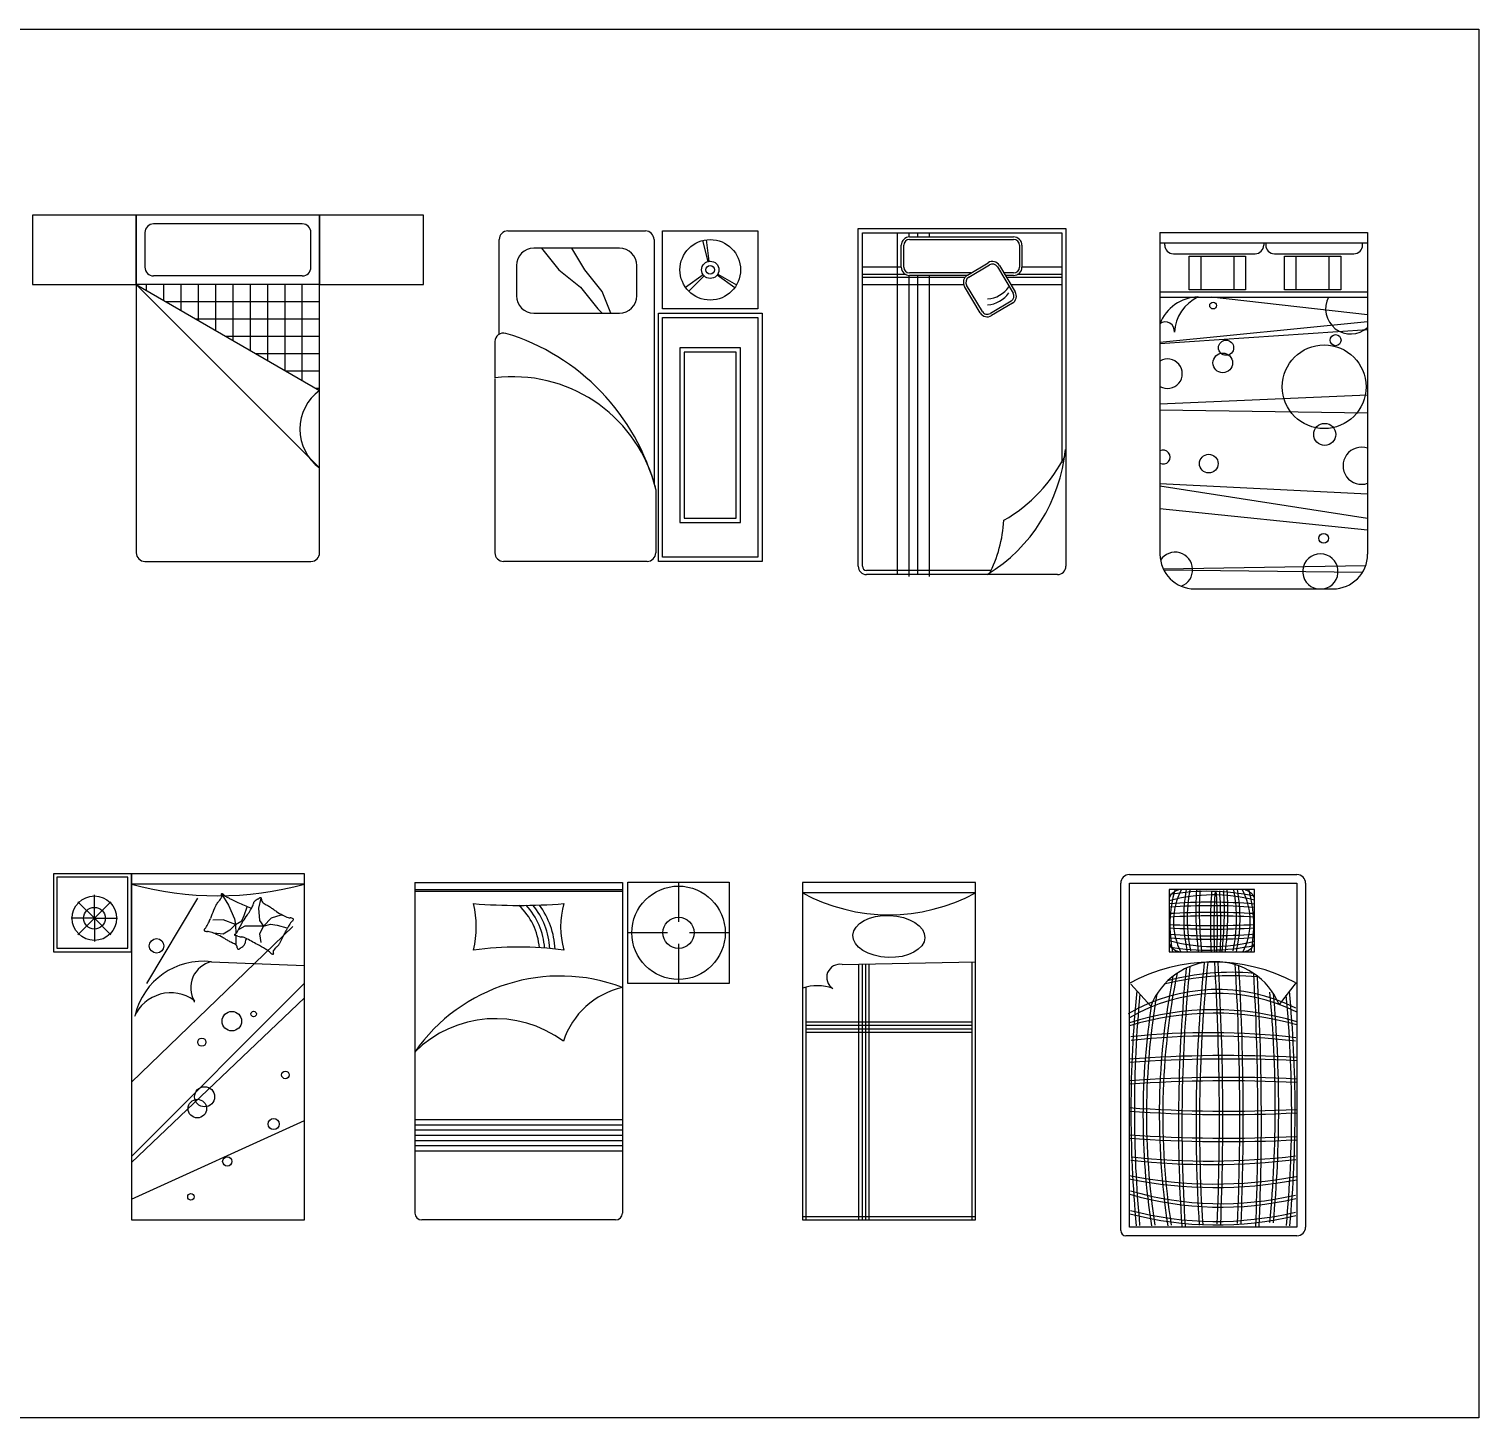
# Model space of a CAD drawing. Extents: x 0.4 to 15.8, y 0.3 to 17.5.
# Drawn here: x 7.37 to 15.75, y 0.27 to 8.3 of the extents above; entities that cross this region are included whole.
import ezdxf

# ---------------------------------------------------------------- set-up
doc = ezdxf.new("R2010")
doc.units = 0
doc.header["$LTSCALE"] = 0.5
doc.header["$MEASUREMENT"] = 0
doc.layers.get('0').update_dxf_attribs({"linetype": 'CONTINUOUS'})
doc.layers.add('Deftpoints', color=7, linetype='CONTINUOUS', plot=False)
doc.layers.add('WWW.DWGAUTOCAD.COM', color=7, linetype='CONTINUOUS')

# ---------------------------------------------------------------- blocks, each defined once
blk = doc.blocks.new('A$C11850ECD')
for p, q in [((0, 1.95), (0, 0.04)), ((0, 1.95), (1.2, 1.95)), ((1.2, 1.95), (1.2, 0.04)), ((1.2318, 1.952), (1.8168, 1.952)), ((1.2318, 1.367), (1.2318, 1.952)), ((1.5243, 1.952), (1.5243, 1.7225)), ((1.8168, 1.952), (1.8168, 1.367)), ((0, 1.91), (1.2, 1.91)), ((0, 1.9), (1.2, 1.9)), ((1.4613, 1.6586), (1.2318, 1.6586)), ((1.5243, 1.5965), (1.5243, 1.367)), ((1.8168, 1.6595), (1.5873, 1.6595)), ((1.8168, 1.367), (1.2318, 1.367)), ((0, 0.58), (1.2, 0.58)), ((0, 0.55), (1.2, 0.55)), ((0, 0.52), (1.2, 0.52)), ((0, 0.49), (1.2, 0.49)), ((0, 0.46), (1.2, 0.46)), ((0, 0.43), (1.2, 0.43)), ((0, 0.4), (1.2, 0.4)), ((1.16, 0), (0.04, 0))]:
    blk.add_line(p, q)
for radius in [0.27, 0.09]:
    blk.add_circle((1.5243, 1.6595), radius)
for centre, radius, start, end in [((-0.2053, 1.694), 0.5605, 346.14997, 13.85003), ((0.5998, 5.1077), 3.2899, 265.45008, 274.54992), ((0.3425, 1.5416), 0.3789, 4.77078, 46.8165), ((0.3425, 1.5416), 0.4089, 4.13729, 42.56142), ((0.3425, 1.5416), 0.4389, 3.53183, 39.18736), ((0.3425, 1.5416), 0.4689, 2.94893, 36.43206), ((1.3429, 1.694), 0.5004, 164.44676, 195.55324), ((0.5998, -0.4629), 2.0395, 82.6483, 97.3517), ((0.8389, 0.3894), 1.0202, 69.27314, 145.31329), ((1.3044, 0.8859), 0.4695, 102.85148, 161.76896), ((0.4655, 0.5058), 0.6574, 53.2823, 135.08017), ((0.04, 0.04), 0.04, 180, 270), ((1.16, 0.04), 0.04, 270, 0)]:
    blk.add_arc(centre, radius, start, end)
blk = doc.blocks.new('A$C79696305')
at = {"linetype": 'ByBlock'}
for p, q in [((0.45, 2), (0, 2)), ((0, 2), (0, 1.55)), ((0.43, 1.98), (0.02, 1.98)), ((0.02, 1.98), (0.02, 1.57)), ((0.43, 1.57), (0.43, 1.98)), ((0.45, 1.55), (0.45, 2)), ((1.45, 2), (0.45, 2)), ((0.45, 2), (0.45, 0)), ((1.45, 1.94), (0.45, 1.94)), ((1.45, 0), (1.45, 2)), ((0.2364, 1.7437), (0.2364, 1.8781)), ((0.5396, 1.3656), (0.8339, 1.8601)), ((0.9717, 1.8843), (1.0106, 1.8199)), ((1.1987, 1.8598), (1.1845, 1.8016)), ((0.2364, 1.7437), (0.1414, 1.8387)), ((0.2364, 1.7437), (0.3314, 1.8387)), ((1.0106, 1.8199), (1.0455, 1.7406)), ((1.1025, 1.7596), (1.1193, 1.8093)), ((1.1845, 1.8016), (1.1917, 1.7301)), ((1.2593, 1.7467), (1.3158, 1.7625)), ((1.3158, 1.7625), (1.3294, 1.7591)), ((0.2364, 1.7437), (0.102, 1.7437)), ((0.2364, 1.7437), (0.1414, 1.6486)), ((0.2364, 1.7437), (0.3708, 1.7437)), ((0.2364, 1.7437), (0.3314, 1.6486)), ((0.2364, 1.7437), (0.2364, 1.6093)), ((0.45, 0.796), (1.3827, 1.6956)), ((0.9806, 1.7338), (0.9209, 1.7323)), ((1.0523, 1.7078), (0.9806, 1.7338)), ((1.0523, 1.7078), (1.0201, 1.6746)), ((1.0455, 1.7406), (1.0523, 1.7078)), ((1.0523, 1.7078), (1.0877, 1.728)), ((1.0523, 1.7078), (1.0532, 1.6532)), ((1.0698, 1.6813), (1.0569, 1.6575)), ((1.0758, 1.6809), (1.0683, 1.6767)), ((1.0865, 1.7121), (1.0698, 1.6813)), ((1.1066, 1.6985), (1.0758, 1.6809)), ((1.0877, 1.728), (1.1025, 1.7596)), ((1.2141, 1.6978), (1.1066, 1.6985)), ((1.2141, 1.6978), (1.1913, 1.6525)), ((1.1917, 1.7301), (1.2141, 1.6978)), ((1.2141, 1.6978), (1.2593, 1.7467)), ((1.2141, 1.6978), (1.2542, 1.7094)), ((1.2542, 1.7094), (1.2934, 1.7032)), ((1.2934, 1.7032), (1.3485, 1.6873)), ((0.9798, 1.6515), (0.9266, 1.6573)), ((1.0201, 1.6746), (0.9798, 1.6515)), ((1.0533, 1.6446), (1.0542, 1.5897)), ((1.1913, 1.6525), (1.198, 1.604)), ((0, 1.55), (0.45, 1.55)), ((0.02, 1.57), (0.43, 1.57)), ((0.9131, 1.4923), (1.45, 1.4706)), ((0.45, 0.3668), (1.45, 1.3684)), ((0.45, 0.3312), (1.45, 1.2827)), ((0.45, 0.1192), (1.45, 0.5751)), ((0.45, 0), (1.45, 0))]:
    blk.add_line(p, q, dxfattribs=at)
blk.add_circle((0.2364, 1.7437), 0.1285)
for centre, radius in [((0.2364, 1.7437), 0.0628), ((0.5959, 1.584), 0.0421), ((1.0308, 1.1485), 0.0566), ((1.1568, 1.1905), 0.0158), ((0.8574, 1.0274), 0.0235), ((1.3407, 0.838), 0.0223), ((0.8734, 0.7118), 0.0581), ((0.8314, 0.6434), 0.0536), ((1.2724, 0.5539), 0.032), ((1.0045, 0.3382), 0.0268), ((0.7946, 0.1331), 0.0189)]:
    blk.add_circle(centre, radius, dxfattribs=at)
for centre, radius, start, end in [((0.95, 3.7832), 1.9098, 254.82242, 285.17758), ((0.8726, 1.916), 0.1117, 314.13046, 322.9253), ((0.7999, 1.9709), 0.2027, 322.9253, 327.013), ((2.3182, 4.4888), 2.9343, 243.70226, 244.74731), ((1.2411, 1.7438), 0.1253, 121.04602, 127.35337), ((1.3727, 1.5253), 0.3804, 120.04723, 121.04602), ((1.0719, 2.0453), 0.2203, 300.04723, 301.35967), ((1.196, 1.8548), 0.00733, 350.58543, 122.64454), ((1.2236, 1.8503), 0.0207, 170.58543, 236.54069), ((1.7994, 1.4181), 0.9493, 158.56838, 159.98992), ((1.9896, 1.3435), 1.1537, 155.99133, 158.56838), ((1.0391, 1.7668), 0.1132, 147.75744, 155.99133), ((0.9828, 1.8023), 0.0467, 134.13046, 147.75744), ((1.8392, 3.4733), 1.8115, 244.74731, 247.22246), ((0.3669, 2.2574), 0.9016, 323.89496, 326.74257), ((0.3083, 2.2958), 0.9716, 326.74257, 328.77807), ((1.1638, 1.865), 0.0671, 247.22246, 253.09431), ((0.644, 2.0923), 0.5791, 328.77807, 331.41471), ((1.1293, 1.8279), 0.0264, 331.41471, 1.88011), ((1.1687, 1.8292), 0.013, 137.93735, 181.88011), ((1.1922, 1.808), 0.0446, 127.35337, 137.93735), ((2.1958, 3.3214), 1.784, 236.54069, 237.41627), ((0.6097, 0.8396), 1.1614, 56.33107, 57.41627), ((-0.695, -1.1189), 3.5147, 55.98271, 56.33107), ((3.1526, 4.5816), 3.3629, 235.98271, 236.33884), ((1.4877, 2.0816), 0.3592, 236.33884, 243.08229), ((1.4372, 1.9821), 0.2477, 243.08229, 251.2057), ((0.8796, 1.6745), 0.00965, 128.73545, 179.18817), ((0.8463, 1.716), 0.0435, 308.73545, 331.89363), ((-0.4677, 2.4178), 1.5332, 331.89363, 333.05366), ((0.8068, 1.77), 0.1035, 333.05366, 337.51869), ((0.6121, 1.8505), 0.3142, 337.51869, 339.98992), ((1.195, 1.6534), 0.1235, 143.89496, 151.59544), ((1.6302, 1.5414), 0.3142, 153.12281, 155.59404), ((1.4424, 1.6366), 0.1035, 148.65778, 153.12281), ((2.6634, 0.8929), 1.5332, 147.49775, 148.65778), ((1.3691, 1.782), 0.0363, 251.2057, 267.21905), ((0.8733, 1.6746), 0.00334, 179.18817, 236.53507), ((0.8876, 1.6963), 0.0293, 236.53507, 255.18658), ((0.8889, 1.7013), 0.0345, 255.18658, 271.61493), ((0.8909, 1.6306), 0.0363, 75.60159, 91.61493), ((0.8384, 1.4258), 0.2477, 67.47818, 75.60159), ((0.7956, 1.3228), 0.3592, 60.73473, 67.47818), ((-0.6727, -1.2975), 3.3629, 60.37859, 60.73473), ((2.7266, 4.6812), 3.5147, 240.37859, 240.72695), ((1.5759, 2.6284), 1.1614, 240.72695, 241.81216), ((0.1847, 0.0324), 1.784, 60.93657, 61.81216), ((1.0483, 1.6481), 0.00269, 101.01767, 244.45099), ((1.0494, 1.6505), 0.0053, 244.45099, 268.09025), ((1.0452, 1.6638), 0.0133, 281.01767, 331.59544), ((1.0486, 1.6256), 0.0196, 75.84868, 88.09025), ((1.0258, 1.5354), 0.1126, 68.95023, 75.84868), ((1.1034, 1.7369), 0.1033, 248.95023, 256.15257), ((1.0885, 1.6765), 0.041, 256.15257, 268.34276), ((1.0862, 1.5973), 0.0382, 75.70936, 88.34276), ((1.0791, 1.5692), 0.0671, 62.82658, 75.70936), ((1.0944, 1.5989), 0.013, 322.33323, 6.27599), ((1.1335, 1.6032), 0.0264, 155.81059, 186.27599), ((1.6377, 1.3767), 0.5791, 154.48614, 155.81059), ((0.2824, 0.0174), 1.8115, 60.35142, 62.82658), ((1.2109, 1.6575), 0.1132, 323.36155, 331.59544), ((0.2957, 2.1525), 1.1537, 331.59544, 334.1725), ((0.4797, 2.0634), 0.9493, 334.1725, 335.59404), ((1.0412, 1.5737), 0.0207, 354.98131, 60.93657), ((1.0691, 1.5712), 0.00733, 174.98131, 307.04042), ((1.0494, 1.5974), 0.0401, 307.04042, 312.35421), ((1.0939, 1.5485), 0.026, 125.75555, 132.35421), ((1.2075, 1.3908), 0.2203, 124.44311, 125.75555), ((0.8677, 1.8863), 0.3804, 304.44311, 305.4419), ((1.0156, 1.6784), 0.1253, 305.4419, 311.74925), ((1.0694, 1.6182), 0.0446, 311.74925, 322.33323), ((-0.273, -0.9584), 2.9343, 59.30637, 60.35142), ((0.9787, 1.1502), 0.4822, 56.72813, 59.30637), ((1.2182, 1.5152), 0.0456, 40.84966, 56.72813), ((1.2789, 1.5677), 0.0346, 220.84966, 239.08983), ((1.2715, 1.5554), 0.0203, 239.08983, 263.3834), ((1.3134, 1.5461), 0.0444, 172.16366, 179.84244), ((1.2771, 1.5462), 0.00815, 179.84244, 222.85587), ((1.2695, 1.5377), 0.00255, 263.3834, 336.1542), ((1.2781, 1.551), 0.00881, 154.86414, 172.16366), ((1.2907, 1.5451), 0.0227, 142.61712, 154.86414), ((1.2685, 1.5382), 0.00363, 336.1542, 42.85587), ((1.4338, 1.4357), 0.2027, 138.52941, 142.61712), ((1.3656, 1.496), 0.1117, 129.73457, 138.52941), ((1.2643, 1.6178), 0.0467, 309.73457, 323.36155), ((0.8656, 1.0899), 0.4052, 83.2772, 166.75848), ((0.9473, 1.3421), 0.1541, 102.83882, 210.52971), ((0.678, 1.0824), 0.23, 54.34109, 156.27377), ((0.7863, 1.2544), 0.0298, 6.60703, 30.20652)]:
    blk.add_arc(centre, radius, start, end, dxfattribs=at)
for centre, radius, start, end in [((0.9726, 1.8814), 0.00363, 160.55008, 227.25175), ((0.9716, 1.8817), 0.00255, 87.77928, 160.55008), ((0.951, 1.8728), 0.0227, 327.013, 339.26002), ((0.9646, 1.8727), 0.00815, 4.23832, 47.25175), ((0.9709, 1.864), 0.0203, 63.48572, 87.77928), ((0.9639, 1.8679), 0.00881, 339.26002, 356.55954), ((0.9284, 1.8701), 0.0444, 356.55954, 4.23832), ((0.9645, 1.8512), 0.0346, 45.24554, 63.48572), ((1.021, 1.9082), 0.0456, 225.24554, 241.12401), ((1.2318, 2.2904), 0.4822, 241.12401, 243.70226), ((1.173, 1.8794), 0.026, 301.35967, 307.95833), ((1.2137, 1.8272), 0.0401, 122.64454, 127.95833), ((1.3657, 1.7113), 0.0345, 70.7907, 87.21905), ((1.407, 1.6934), 0.0435, 124.33957, 147.49775), ((1.3674, 1.7162), 0.0293, 52.13919, 70.7907), ((1.3771, 1.7373), 0.00965, 304.33957, 354.79229), ((1.3833, 1.7367), 0.00334, 354.79229, 52.13919)]:
    blk.add_arc(centre, radius, start, end)
blk = doc.blocks.new('A$C41796E71')
for p, q in [((0, 2.0097), (1.2003, 2.0097)), ((0, 0.0581), (0, 2.0097)), ((0.0241, 1.9856), (1.1762, 1.9856)), ((0.0241, 0.0581), (0.0241, 1.9856)), ((0.2248, 1.9856), (0.2248, 0.0085)), ((0.2925, 1.9856), (0.2925, 1.9613)), ((0.2969, 1.9615), (0.8984, 1.9615)), ((0.2969, 1.947), (0.8984, 1.947)), ((0.3433, 1.9856), (0.3433, 1.9615)), ((0.411, 1.9856), (0.411, 1.9615)), ((1.1762, 1.9856), (1.1762, 0.6571)), ((1.2003, 2.0097), (1.2003, 0.0581)), ((0.2487, 1.7872), (0.2487, 1.9133)), ((0.2632, 1.7872), (0.2632, 1.9133)), ((0.9321, 1.9133), (0.9321, 1.7872)), ((0.9466, 1.9133), (0.9466, 1.7872)), ((0.2488, 1.7861), (0.0241, 1.7861)), ((0.631, 1.741), (0.7505, 1.8126)), ((0.6384, 1.7286), (0.7579, 1.8002)), ((0.8042, 1.7886), (0.8949, 1.637)), ((0.8165, 1.796), (0.9073, 1.6445)), ((1.1762, 1.7861), (0.9466, 1.7861)), ((0.2762, 1.7437), (0.0241, 1.7437)), ((0.6159, 1.7268), (0.0241, 1.7268)), ((0.6101, 1.6844), (0.0241, 1.6844)), ((0.2925, 1.7393), (0.2925, 0)), ((0.6518, 1.7535), (0.2969, 1.7535)), ((0.628, 1.7391), (0.2969, 1.7391)), ((0.3433, 1.7391), (0.3433, 0.0085)), ((0.411, 1.7391), (0.411, 0)), ((0.7176, 1.5308), (0.6268, 1.6824)), ((0.8984, 1.7535), (0.842, 1.7535)), ((0.8984, 1.7391), (0.8507, 1.7391)), ((1.1762, 1.7268), (0.858, 1.7268)), ((1.1762, 1.6844), (0.8834, 1.6844)), ((1.1762, 1.7437), (0.9191, 1.7437)), ((0.7052, 1.5234), (0.6144, 1.675)), ((0.8833, 1.5908), (0.7638, 1.5192)), ((0.8908, 1.5784), (0.7713, 1.5068)), ((0.768, 0.034), (0.0482, 0.034)), ((1.1522, 0.0099), (0.0482, 0.0099))]:
    blk.add_line(p, q)
for centre, radius, start, end in [((0.2969, 1.9133), 0.0482, 90, 180), ((0.2969, 1.9133), 0.0337, 90, 180), ((0.8984, 1.9133), 0.0482, 0, 90), ((0.8984, 1.9133), 0.0337, 0, 90), ((0.2969, 1.7872), 0.0482, 180, 270), ((0.2969, 1.7872), 0.0337, 180, 270), ((0.7752, 1.7713), 0.0482, 30.91941, 120.91941), ((0.7752, 1.7713), 0.0337, 30.91941, 120.91941), ((0.8984, 1.7872), 0.0337, 270, 0), ((0.8984, 1.7872), 0.0482, 270, 0), ((0.6557, 1.6997), 0.0482, 120.91941, 210.91941), ((0.6557, 1.6997), 0.0337, 120.91941, 210.91941), ((0.74, 1.7625), 0.1585, 272.93986, 325.64329), ((0.74, 1.7281), 0.1585, 272.93986, 325.64329), ((0.866, 1.6197), 0.0337, 300.91941, 30.91941), ((0.866, 1.6197), 0.0482, 300.91941, 30.91941), ((0.7465, 1.5482), 0.0482, 210.91941, 300.91941), ((0.7465, 1.5482), 0.0337, 210.91941, 300.91941), ((0.244, 0.8263), 0.958, 301.57456, 354.43177), ((0.4044, 1.093), 0.8844, 299.5897, 333.71847), ((0.077, 0.3624), 0.7651, 332.58534, 357.11944), ((0.0482, 0.0581), 0.0482, 180, 270), ((0.0482, 0.0581), 0.0241, 180, 270), ((1.1522, 0.0581), 0.0482, 270, 0)]:
    blk.add_arc(centre, radius, start, end)
blk = doc.blocks.new('A$C67F95B4E')
at = {"linetype": 'Continuous'}
for p, q in [((0.0001, 2.0599), (0.0001, 0.2)), ((0.0001, 2.0599), (1.2001, 2.0599)), ((1.2001, 2.0599), (1.2001, 0.2)), ((0.0001, 2), (1.2001, 2)), ((0.0275, 1.9866), (0.0275, 2)), ((0.0775, 1.9366), (0.5501, 1.9366)), ((0.6001, 2), (0.6001, 1.9866)), ((0.6114, 2), (0.6114, 1.9866)), ((0.6614, 1.9366), (1.1211, 1.9366)), ((1.1711, 1.9866), (1.1711, 2)), ((0.1691, 1.9219), (0.495, 1.9219)), ((0.1691, 1.7275), (0.1691, 1.9219)), ((0.2372, 1.7275), (0.2372, 1.9219)), ((0.4281, 1.7275), (0.4281, 1.9219)), ((0.495, 1.9219), (0.495, 1.7275)), ((0.7198, 1.7275), (0.7198, 1.9219)), ((0.7198, 1.9219), (1.0458, 1.9219)), ((0.788, 1.7275), (0.788, 1.9219)), ((0.9789, 1.7275), (0.9789, 1.9219)), ((1.0458, 1.9219), (1.0458, 1.7275)), ((0.0001, 1.7158), (1.2001, 1.7158)), ((0.0001, 1.6858), (1.2001, 1.6858)), ((0.495, 1.7275), (0.1691, 1.7275)), ((1.2001, 1.5838), (0.2982, 1.6858)), ((1.0458, 1.7275), (0.7198, 1.7275)), ((0.0001, 1.4255), (1.2001, 1.5447)), ((1.2001, 1.497), (0.0001, 1.417)), ((0.0001, 1.0697), (1.2001, 1.1212)), ((1.2001, 1.0144), (0.0001, 1.0327)), ((0.0001, 0.6091), (1.2001, 0.5486)), ((0.0001, 0.5956), (1.2001, 0.4088)), ((0.0001, 0.4647), (1.2001, 0.3406)), ((0.0189, 0.1152), (1.1895, 0.1358)), ((1.17, 0.0945), (0.0228, 0.1074)), ((0.2001, 0), (1.0001, 0))]:
    blk.add_line(p, q, dxfattribs=at)
for centre, radius in [((0.3072, 1.6374), 0.0198), ((0.382, 1.3934), 0.0438), ((1.0151, 1.4372), 0.0319), ((0.3632, 1.3057), 0.0567), ((0.9491, 1.1681), 0.242), ((0.9524, 0.8927), 0.0638), ((0.2821, 0.7238), 0.0539), ((0.9459, 0.292), 0.028)]:
    blk.add_circle(centre, radius, dxfattribs=at)
for centre, radius, start, end in [((0.0775, 1.9866), 0.05, 180, 270), ((0.5501, 1.9866), 0.05, 270, 0), ((0.6614, 1.9866), 0.05, 180, 270), ((1.1211, 1.9866), 0.05, 270, 0), ((0.2245, 1.4473), 0.2399, 91.04682, 159.35202), ((0.3239, 1.4695), 0.2411, 115.4947, 176.68583), ((1.1027, 1.6186), 0.1456, 152.52965, 311.95785), ((0.0315, 1.4903), 0.0522, 352.49005, 127.14208), ((0.0439, 1.2432), 0.0852, 239.05996, 120.94004), ((0.0188, 0.7613), 0.0401, 242.12352, 117.87648), ((1.1653, 0.7113), 0.107, 71.04938, 288.95062), ((0.2001, 0.2), 0.2, 180, 270), ((0.0877, 0.1105), 0.1012, 290.21612, 146.84159), ((0.9272, 0.1003), 0.1022, 281.00772, 258.99228), ((1.0001, 0.2), 0.2, 270, 0)]:
    blk.add_arc(centre, radius, start, end, dxfattribs=at)
blk = doc.blocks.new('A$C5C5B5D31')
for p, q in [((0, 0.03), (0, 2.037)), ((0.05, 2.087), (1.0187, 2.087)), ((0.05, 2.037), (1.0187, 2.037)), ((0.05, 0.05), (0.05, 2.037)), ((1.0187, 2.037), (1.0187, 0.05)), ((1.0687, 2.037), (1.0687, 0.05)), ((0.28, 2.0005), (0.28, 1.6405)), ((0.7735, 2.0005), (0.28, 2.0005)), ((0.7735, 1.6405), (0.7735, 2.0005)), ((0.28, 1.6405), (0.7735, 1.6405)), ((0.0576, 1.4534), (0.1742, 1.3274)), ((1.0133, 1.4627), (0.9154, 1.3367)), ((1.0187, 0), (0.03, 0)), ((1.0187, 0.05), (0.05, 0.05))]:
    blk.add_line(p, q)
for centre, radius, start, end in [((0.05, 2.037), 0.05, 90, 180), ((1.0187, 2.037), 0.05, 0, 90), ((0.5329, 1.0212), 0.9484, 75.37443, 105.42138), ((0.351, 1.924), 0.0759, 103.58672, 155.98641), ((0.5051, 0.6887), 1.3018, 78.15322, 99.85048), ((1.0539, 1.7944), 0.7696, 164.61122, 191.56793), ((0.6993, 1.8168), 0.3942, 152.53654, 206.92003), ((1.292, 1.8331), 0.928, 169.60866, 191.89899), ((1.292, 1.8331), 0.908, 169.60866, 191.89899), ((2.3864, 1.8736), 1.9523, 176.39469, 186.81952), ((2.3864, 1.8736), 1.9323, 176.39469, 186.81952), ((3.5551, 1.7888), 3.0367, 176.14325, 182.77497), ((3.5551, 1.7888), 3.0167, 176.14325, 182.77497), ((-2.4576, 1.7888), 3.0167, 357.22503, 3.85675), ((-2.4576, 1.7888), 3.0367, 357.22503, 3.85675), ((-1.3328, 1.8736), 1.9323, 353.18048, 3.60531), ((-1.3328, 1.8736), 1.9523, 353.18048, 3.60531), ((-0.2384, 1.8331), 0.908, 348.10101, 10.39134), ((-0.2384, 1.8331), 0.928, 348.10101, 10.39134), ((0.3543, 1.8168), 0.3942, 333.07997, 27.46346), ((0.7025, 1.924), 0.0759, 24.01359, 76.41328), ((-0.0004, 1.7944), 0.7696, 348.43207, 15.38878), ((0.5271, -2.3128), 4.1816, 86.6012, 93.3988), ((0.5271, -2.3135), 4.1623, 86.59869, 93.40131), ((0.5177, -1.2577), 3.1851, 85.38619, 94.27188), ((0.5177, -1.2584), 3.1658, 85.38169, 94.27604), ((0.5271, 5.9538), 4.1816, 266.6012, 273.3988), ((0.5271, 5.9545), 4.1623, 266.59869, 273.40131), ((0.5177, 4.8986), 3.1851, 265.72812, 274.61381), ((0.5329, 2.6198), 0.9484, 254.57862, 284.62557), ((0.5177, 4.8994), 3.1658, 265.72396, 274.61831), ((0.351, 1.717), 0.0759, 204.01359, 256.41328), ((0.5051, 2.9523), 1.3018, 260.14952, 281.84678), ((0.7025, 1.717), 0.0759, 283.58672, 335.98641), ((0.5328, 0.5716), 1.0102, 61.89933, 118.65763), ((0.5466, 1.1851), 0.3987, 22.33979, 159.1032), ((4.3836, 0.6952), 4.1406, 168.55446, 188.81788), ((0.6395, 0.1321), 1.3905, 84.6525, 105.38727), ((9.5147, 0.6426), 9.181, 174.34919, 183.67204), ((9.5147, 0.6426), 9.161, 174.27991, 183.67204), ((9.6162, 0.6491), 9.181, 174.18933, 183.67204), ((9.6162, 0.6491), 9.161, 174.15907, 183.67204), ((-14.5012, 0.6784), 15.0716, 357.67926, 3.44426), ((-14.5012, 0.6784), 15.0916, 357.67926, 3.43841), ((-14.3833, 0.6816), 15.0716, 357.67926, 3.36646), ((-14.3833, 0.6816), 15.0916, 357.67926, 3.33611), ((-14.2785, 0.6652), 15.0716, 357.67926, 3.23805), ((4.3836, 0.6952), 4.1606, 168.85165, 188.81788), ((0.6407, -0.0591), 1.5617, 84.50269, 104.42363), ((-14.2785, 0.6652), 15.0916, 357.67926, 3.1534), ((0.5582, 0.4085), 1.0144, 63.41606, 120.49557), ((0.5648, 0.3856), 1.0144, 63.41606, 120.49557), ((7.2738, 0.7217), 7.2149, 174.47886, 185.28261), ((7.2738, 0.7217), 7.1949, 174.62099, 185.28261), ((4.2893, 0.6952), 4.1406, 170.24723, 188.81788), ((-6.3017, 0.7381), 7.1949, 354.71739, 5.33274), ((-6.3017, 0.7381), 7.2149, 354.71739, 5.2583), ((-6.2067, 0.7217), 7.1949, 354.71739, 5.33274), ((-6.2067, 0.7217), 7.2149, 354.71739, 5.50175), ((0.5431, -0.3431), 1.6494, 73.24006, 107.39487), ((0.5433, -0.4056), 1.6919, 73.6797, 106.95075), ((4.2893, 0.6952), 4.1606, 171.09388, 188.81788), ((0.5139, -3.056), 4.2296, 83.22654, 96.18338), ((0.5139, -3.0581), 4.2117, 83.21951, 96.1898), ((0.6134, -6.8926), 7.9339, 87.07916, 94.08298), ((0.6134, -6.8946), 7.9159, 87.07756, 94.08522), ((0.6134, -7.0184), 7.9339, 87.07916, 94.08298), ((0.6134, -7.0205), 7.9159, 87.07756, 94.08522), ((0.6134, 8.6341), 7.9339, 265.91702, 272.92084), ((0.6134, 8.6361), 7.9159, 265.91478, 272.92244), ((0.6134, 8.4779), 7.9339, 265.91702, 272.92084), ((0.6134, 8.4799), 7.9159, 265.91478, 272.92244), ((0.5139, 4.6413), 4.2296, 263.81662, 276.77346), ((0.5139, 4.6434), 4.2117, 263.8102, 276.78049), ((0.5457, 2.8182), 2.5192, 258.67881, 280.73908), ((0.5457, 2.8161), 2.5372, 258.6983, 280.72061), ((0.5802, 2.0696), 1.8843, 253.885, 283.17351), ((0.5802, 2.0675), 1.9022, 253.92216, 283.1432), ((0.5527, 2.0418), 1.9792, 255.38643, 283.4395), ((0.5527, 2.0439), 1.9613, 255.35398, 283.46931), ((0.03, 0.03), 0.03, 180, 270), ((1.0187, 0.05), 0.05, 270, 0)]:
    blk.add_arc(centre, radius, start, end)
blk = doc.blocks.new('A$C58D47DD5')
for p, q in [((0, 1.95), (0, 0)), ((1, 1.95), (0, 1.95)), ((1, 0), (1, 1.95)), ((1, 1.89), (0, 1.89)), ((0.23, 1.4762), (1, 1.4922)), ((0.3241, 1.4781), (0.3241, 0)), ((0.3441, 1.4786), (0.3441, 0)), ((0.3641, 1.479), (0.3641, 0)), ((0.3841, 1.4794), (0.3841, 0)), ((0.98, 0), (0.98, 1.4922)), ((0.02, 1.3451), (0.02, 0)), ((0.02, 1.1449), (0.98, 1.1449)), ((0.02, 1.1249), (0.98, 1.1249)), ((0.02, 1.1049), (0.98, 1.1049)), ((0.02, 1.0849), (0.98, 1.0849)), ((0, 0.02), (1, 0.02)), ((0, 0), (1, 0))]:
    blk.add_line(p, q)
for centre, radius, start, end in [((0.5, 2.8138), 1.0504, 241.57474, 298.42526), ((0.2159, 1.4019), 0.0756, 79.23054, 238.16866), ((0.0861, 1.0913), 0.2622, 69.94216, 109.1654)]:
    blk.add_arc(centre, radius, start, end)
blk.add_ellipse((0.4996, 1.6384), major_axis=(-0.208, 0.0076), ratio=0.585101)
blk = doc.blocks.new('A$C3BA9642D')
for p, q in [((0.6001, 2), (0, 2)), ((0, 2), (0, 1.6)), ((0.6001, 2), (0.6001, 0.05)), ((1.6601, 2), (0.6001, 2)), ((0.6001, 1.6), (0.6001, 2)), ((1.5601, 1.95), (0.7001, 1.95)), ((1.6601, 0.05), (1.6601, 2)), ((2.2601, 2), (1.6601, 2)), ((1.6601, 2), (1.6601, 1.6)), ((2.2601, 1.6), (2.2601, 2)), ((0.6501, 1.9), (0.6501, 1.7)), ((1.6101, 1.7), (1.6101, 1.9)), ((0, 1.6), (0.6001, 1.6)), ((0.6001, 1.6), (1.6601, 0.988)), ((0.6001, 1.6), (1.6601, 0.54)), ((1.6601, 1.6), (0.6001, 1.6)), ((0.6601, 1.5654), (0.6601, 1.6)), ((1.5601, 1.65), (0.7001, 1.65)), ((0.7601, 1.5076), (0.7601, 1.6)), ((0.8601, 1.4499), (0.8601, 1.6)), ((0.9601, 1.3922), (0.9601, 1.6)), ((1.0601, 1.3344), (1.0601, 1.6)), ((1.1601, 1.2767), (1.1601, 1.6)), ((1.2601, 1.2189), (1.2601, 1.6)), ((1.3601, 1.1612), (1.3601, 1.6)), ((1.4601, 1.1035), (1.4601, 1.6)), ((1.5601, 1.0457), (1.5601, 1.6)), ((1.6601, 1.6), (2.2601, 1.6)), ((1.6601, 1.5), (0.7733, 1.5)), ((1.6601, 1.4), (0.9465, 1.4)), ((1.6601, 1.3), (1.1197, 1.3)), ((1.6601, 1.2), (1.2929, 1.2)), ((1.6601, 1.1), (1.4661, 1.1)), ((1.6601, 1), (1.6394, 1)), ((0.6501, 0), (1.6101, 0))]:
    blk.add_line(p, q)
for centre, radius, start, end in [((0.7001, 1.9), 0.05, 90, 180), ((1.5601, 1.9), 0.05, 0, 90), ((0.7001, 1.7), 0.05, 180, 270), ((1.5601, 1.7), 0.05, 270, 0), ((1.8209, 0.764), 0.2757, 125.66362, 234.33638), ((0.6501, 0.05), 0.05, 180, 270), ((1.6101, 0.05), 0.05, 270, 0)]:
    blk.add_arc(centre, radius, start, end)
blk = doc.blocks.new('A$C6CFF21F3')
for p, q in [((0.025, 1.3132), (0.025, 1.86)), ((0.075, 1.91), (0.87, 1.91)), ((0.92, 1.86), (0.92, 0.45)), ((0.97, 1.91), (1.52, 1.91)), ((0.97, 1.46), (0.97, 1.91)), ((1.2329, 1.7335), (1.2026, 1.8548)), ((1.2388, 1.7346), (1.2233, 1.8586)), ((1.52, 1.91), (1.52, 1.46)), ((0.72, 1.81), (0.225, 1.81)), ((0.27, 1.81), (0.37, 1.685)), ((0.52, 1.685), (0.445, 1.81)), ((0.125, 1.71), (0.125, 1.535)), ((0.37, 1.685), (0.495, 1.585)), ((0.62, 1.56), (0.52, 1.685)), ((0.82, 1.535), (0.82, 1.71)), ((1.2043, 1.6559), (1.1026, 1.5833)), ((1.2096, 1.6496), (1.1213, 1.5613)), ((1.2857, 1.6559), (1.3874, 1.5833)), ((1.2884, 1.6602), (1.3969, 1.5982)), ((0.495, 1.585), (0.595, 1.46)), ((0.67, 1.435), (0.62, 1.56)), ((0.225, 1.435), (0.72, 1.435)), ((0.595, 1.46), (0.62, 1.435)), ((0.945, 0), (0.945, 1.435)), ((0.945, 1.435), (1.545, 1.435)), ((1.52, 1.46), (0.97, 1.46)), ((1.545, 1.435), (1.545, 0)), ((0.97, 0.025), (0.97, 1.41)), ((0.97, 1.41), (1.52, 1.41)), ((1.52, 1.41), (1.52, 0.025)), ((0, 1.2699), (0, 1.0585)), ((1.07, 1.235), (1.07, 0.225)), ((1.42, 1.235), (1.07, 1.235)), ((1.095, 1.21), (1.095, 0.25)), ((1.395, 1.21), (1.095, 1.21)), ((1.395, 0.25), (1.395, 1.21)), ((1.42, 0.225), (1.42, 1.235)), ((0, 1.0549), (0, 0.05)), ((0.93, 0.4155), (0.93, 0.05)), ((1.07, 0.225), (1.42, 0.225)), ((1.095, 0.25), (1.395, 0.25)), ((0.88, 0), (0.05, 0)), ((1.545, 0), (0.945, 0)), ((1.52, 0.025), (0.97, 0.025))]:
    blk.add_line(p, q)
for radius in [0.175, 0.05, 0.025]:
    blk.add_circle((1.245, 1.685), radius)
for centre, radius, start, end in [((0.075, 1.86), 0.05, 90, 180), ((0.87, 1.86), 0.05, 0, 90), ((0.225, 1.71), 0.1, 90, 180), ((0.72, 1.71), 0.1, 0, 90), ((0.225, 1.535), 0.1, 180, 270), ((0.72, 1.535), 0.1, 270, 0), ((0.05, 1.2699), 0.05, 73.62112, 180), ((-0.3075, 0.0942), 1.2789, 14.61236, 73.10821), ((0.1066, 0.2198), 0.847, 16.11427, 97.23116), ((0.081, 0.1856), 0.8814, 16.05214, 17.70107), ((0.88, 0.4155), 0.05, 0, 16.05214), ((0.05, 0.05), 0.05, 180, 270), ((0.88, 0.05), 0.05, 270, 0)]:
    blk.add_arc(centre, radius, start, end)

msp = doc.modelspace()

# ---------------------------------------------------------------- linework, layer by layer
at = {"layer": 'Deftpoints'}
msp.add_lwpolyline([(0.4002, 8.2978), (15.7542, 8.2978), (15.7542, 0.2704), (0.4002, 0.2704)], close=True, dxfattribs=at)

# ---------------------------------------------------------------- block references
at = {"layer": 'WWW.DWGAUTOCAD.COM'}
for name, p in [('A$C3BA9642D', (7.3924, 5.221)), ('A$C6CFF21F3', (10.0654, 5.221)), ('A$C41796E71', (12.1659, 5.1345)), ('A$C67F95B4E', (13.9101, 5.0623)), ('A$C79696305', (7.5142, 1.4151)), ('A$C11850ECD', (9.603, 1.4151)), ('A$C58D47DD5', (11.8436, 1.4151)), ('A$C5C5B5D31', (13.6832, 1.3237))]:
    msp.add_blockref(name, p, dxfattribs=at)

doc.saveas('drawing.dxf')
